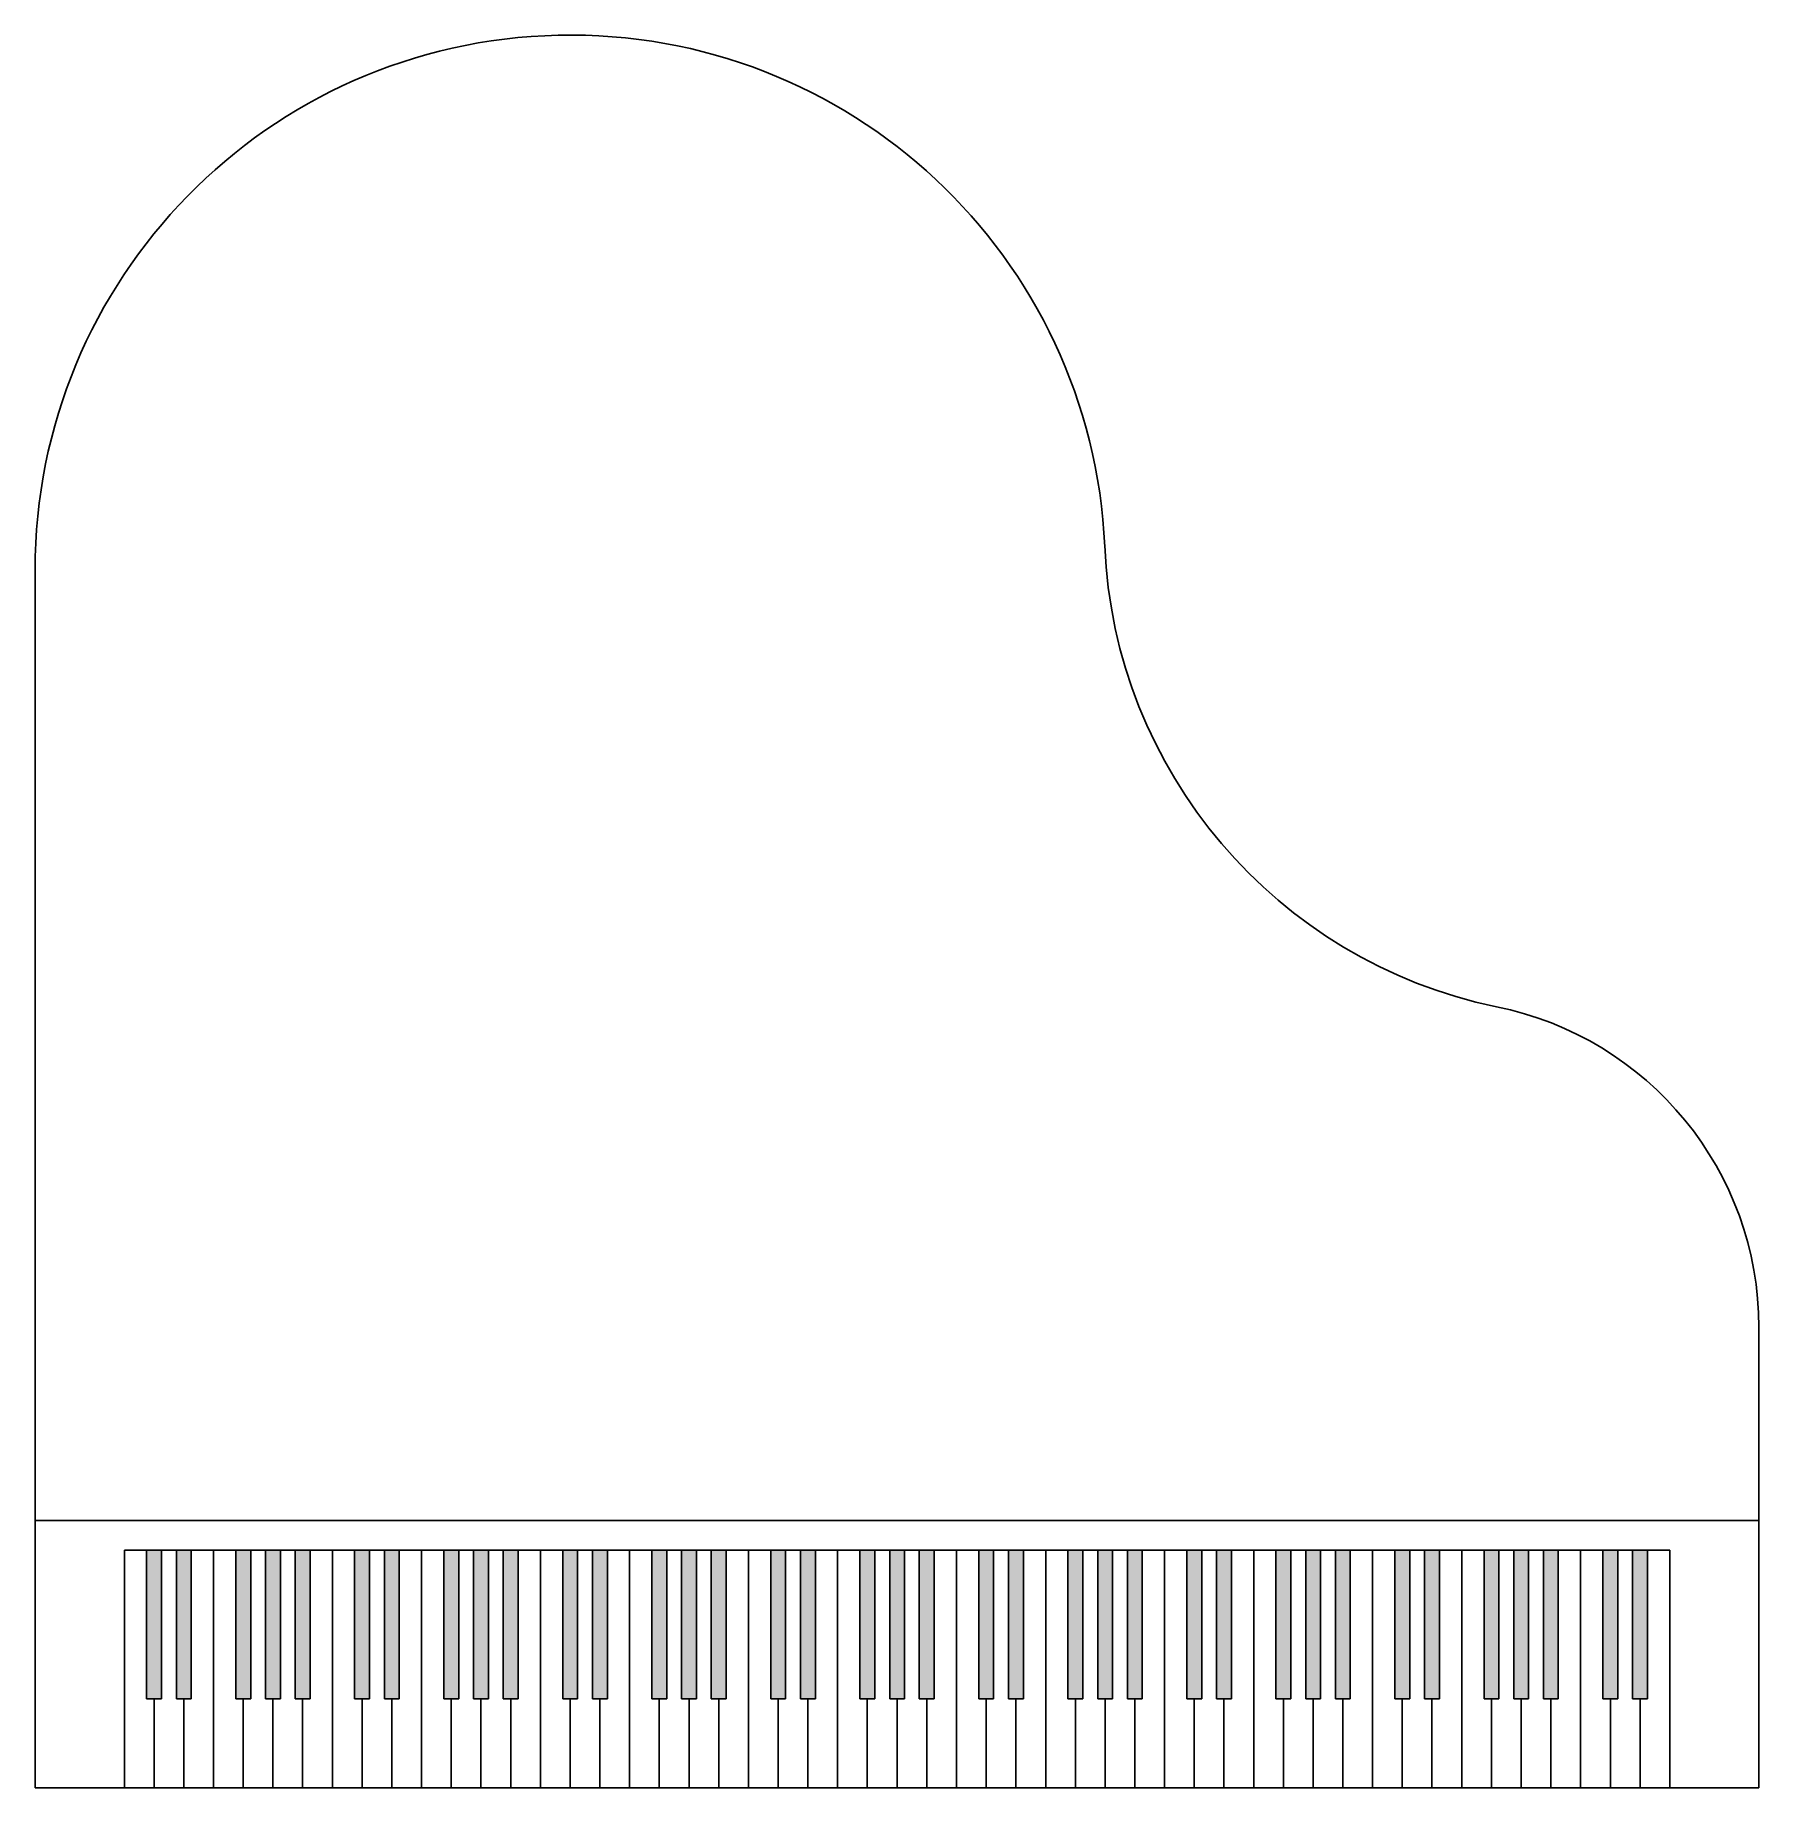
# Model space of a CAD drawing. Header units: centimetres. Extents: x 276 to 465, y 94 to 287.
import ezdxf

# ---------------------------------------------------------------- set-up
doc = ezdxf.new("R2010")
doc.units = ezdxf.units.CM
doc.header["$MEASUREMENT"] = 0
doc.layers.add('Layer1', color=6, linetype='Continuous')

msp = doc.modelspace()

# ---------------------------------------------------------------- hatches: boundary and pattern name
at = {"layer": 'Layer1'}
h = msp.add_hatch(color=251, dxfattribs=at)
h.dxf.hatch_style = 1
h.paths.add_polyline_path([(289.84, 119.94), (288.21, 119.94), (288.21, 103.61), (289.03, 103.61), (289.84, 103.61)])
h.paths.add_polyline_path([(293.11, 119.94), (291.48, 119.94), (291.48, 103.61), (292.3, 103.61), (293.11, 103.61)])
h.paths.add_polyline_path([(299.65, 119.94), (298.01, 119.94), (298.01, 103.61), (298.83, 103.61), (299.65, 103.61)])
h.paths.add_polyline_path([(302.91, 119.94), (301.28, 119.94), (301.28, 103.61), (302.1, 103.61), (302.91, 103.61)])
h.paths.add_polyline_path([(306.18, 119.94), (304.55, 119.94), (304.55, 103.61), (305.36, 103.61), (306.18, 103.61)])
h.paths.add_polyline_path([(312.72, 119.94), (311.08, 119.94), (311.08, 103.61), (311.9, 103.61), (312.72, 103.61)])
h.paths.add_polyline_path([(315.98, 119.94), (314.35, 119.94), (314.35, 103.61), (315.17, 103.61), (315.98, 103.61)])
h.paths.add_polyline_path([(322.52, 119.94), (320.88, 119.94), (320.88, 103.61), (321.7, 103.61), (322.52, 103.61)])
h.paths.add_polyline_path([(325.79, 119.94), (324.15, 119.94), (324.15, 103.61), (324.97, 103.61), (325.79, 103.61)])
h.paths.add_polyline_path([(329.05, 119.94), (327.42, 119.94), (327.42, 103.61), (328.24, 103.61), (329.05, 103.61)])
h.paths.add_polyline_path([(335.59, 119.94), (333.95, 119.94), (333.95, 103.61), (334.77, 103.61), (335.59, 103.61)])
h.paths.add_polyline_path([(338.86, 119.94), (337.22, 119.94), (337.22, 103.61), (338.04, 103.61), (338.86, 103.61)])
h.paths.add_polyline_path([(345.39, 119.94), (343.76, 119.94), (343.76, 103.61), (344.57, 103.61), (345.39, 103.61)])
h.paths.add_polyline_path([(348.66, 119.94), (347.02, 119.94), (347.02, 103.61), (347.84, 103.61), (348.66, 103.61)])
h.paths.add_polyline_path([(351.92, 119.94), (350.29, 119.94), (350.29, 103.61), (351.11, 103.61), (351.92, 103.61)])
h.paths.add_polyline_path([(358.46, 119.94), (356.83, 119.94), (356.83, 103.61), (357.64, 103.61), (358.46, 103.61)])
h.paths.add_polyline_path([(361.73, 119.94), (360.09, 119.94), (360.09, 103.61), (360.91, 103.61), (361.73, 103.61)])
h.paths.add_polyline_path([(368.26, 119.94), (366.63, 119.94), (366.63, 103.61), (367.44, 103.61), (368.26, 103.61)])
h.paths.add_polyline_path([(371.53, 119.94), (369.9, 119.94), (369.9, 103.61), (370.71, 103.61), (371.53, 103.61)])
h.paths.add_polyline_path([(374.8, 119.94), (373.16, 119.94), (373.16, 103.61), (373.98, 103.61), (374.8, 103.61)])
h.paths.add_polyline_path([(381.33, 119.94), (379.7, 119.94), (379.7, 103.61), (380.51, 103.61), (381.33, 103.61)])
h.paths.add_polyline_path([(384.6, 119.94), (382.96, 119.94), (382.96, 103.61), (383.78, 103.61), (384.6, 103.61)])
h.paths.add_polyline_path([(391.13, 119.94), (389.5, 119.94), (389.5, 103.61), (390.32, 103.61), (391.13, 103.61)])
h.paths.add_polyline_path([(394.4, 119.94), (392.77, 119.94), (392.77, 103.61), (393.58, 103.61), (394.4, 103.61)])
h.paths.add_polyline_path([(397.67, 119.94), (396.03, 119.94), (396.03, 103.61), (396.85, 103.61), (397.67, 103.61)])
h.paths.add_polyline_path([(404.2, 119.94), (402.57, 119.94), (402.57, 103.61), (403.39, 103.61), (404.2, 103.61)])
h.paths.add_polyline_path([(407.47, 119.94), (405.84, 119.94), (405.84, 103.61), (406.65, 103.61), (407.47, 103.61)])
h.paths.add_polyline_path([(414, 119.94), (412.37, 119.94), (412.37, 103.61), (413.19, 103.61), (414, 103.61)])
h.paths.add_polyline_path([(417.27, 119.94), (415.64, 119.94), (415.64, 103.61), (416.46, 103.61), (417.27, 103.61)])
h.paths.add_polyline_path([(420.54, 119.94), (418.91, 119.94), (418.91, 103.61), (419.72, 103.61), (420.54, 103.61)])
h.paths.add_polyline_path([(427.07, 119.94), (425.44, 119.94), (425.44, 103.61), (426.26, 103.61), (427.07, 103.61)])
h.paths.add_polyline_path([(430.34, 119.94), (428.71, 119.94), (428.71, 103.61), (429.52, 103.61), (430.34, 103.61)])
h.paths.add_polyline_path([(436.88, 119.94), (435.24, 119.94), (435.24, 103.61), (436.06, 103.61), (436.88, 103.61)])
h.paths.add_polyline_path([(440.14, 119.94), (438.51, 119.94), (438.51, 103.61), (439.33, 103.61), (440.14, 103.61)])
h.paths.add_polyline_path([(443.41, 119.94), (441.78, 119.94), (441.78, 103.61), (442.59, 103.61), (443.41, 103.61)])
h.paths.add_polyline_path([(449.95, 119.94), (448.31, 119.94), (448.31, 103.61), (449.13, 103.61), (449.95, 103.61)])
h.paths.add_polyline_path([(453.21, 119.94), (451.58, 119.94), (451.58, 103.61), (452.4, 103.61), (453.21, 103.61)])

# ---------------------------------------------------------------- linework, layer by layer
at = {"layer": 'Layer1', "linetype": 'Continuous'}
for p, q in [((275.96, 227.69), (275.96, 123.21)), ((465.47, 144.45), (465.47, 123.21)), ((465.47, 123.21), (275.96, 123.21)), ((275.96, 123.21), (275.96, 93.8)), ((465.47, 93.8), (465.47, 123.21)), ((285.76, 119.94), (455.66, 119.94)), ((285.76, 93.8), (285.76, 119.94)), ((288.21, 103.61), (288.21, 119.94)), ((289.84, 119.94), (289.84, 103.61)), ((291.48, 103.61), (291.48, 119.94)), ((293.11, 119.94), (293.11, 103.61)), ((295.56, 93.8), (295.56, 119.94)), ((298.01, 103.61), (298.01, 119.94)), ((299.65, 119.94), (299.65, 103.61)), ((301.28, 103.61), (301.28, 119.94)), ((302.91, 119.94), (302.91, 103.61)), ((304.55, 103.61), (304.55, 119.94)), ((306.18, 119.94), (306.18, 103.61)), ((308.63, 93.8), (308.63, 119.94)), ((311.08, 103.61), (311.08, 119.94)), ((312.72, 119.94), (312.72, 103.61)), ((314.35, 103.61), (314.35, 119.94)), ((315.98, 119.94), (315.98, 103.61)), ((318.43, 93.8), (318.43, 119.94)), ((320.88, 103.61), (320.88, 119.94)), ((322.52, 119.94), (322.52, 103.61)), ((324.15, 103.61), (324.15, 119.94)), ((325.79, 119.94), (325.79, 103.61)), ((327.42, 103.61), (327.42, 119.94)), ((329.05, 119.94), (329.05, 103.61)), ((331.5, 93.8), (331.5, 119.94)), ((333.95, 103.61), (333.95, 119.94)), ((335.59, 119.94), (335.59, 103.61)), ((337.22, 103.61), (337.22, 119.94)), ((338.86, 119.94), (338.86, 103.61)), ((341.31, 93.8), (341.31, 119.94)), ((343.76, 103.61), (343.76, 119.94)), ((345.39, 119.94), (345.39, 103.61)), ((347.02, 103.61), (347.02, 119.94)), ((348.66, 119.94), (348.66, 103.61)), ((350.29, 103.61), (350.29, 119.94)), ((351.92, 119.94), (351.92, 103.61)), ((354.38, 93.8), (354.38, 119.94)), ((356.83, 103.61), (356.83, 119.94)), ((358.46, 119.94), (358.46, 103.61)), ((360.09, 103.61), (360.09, 119.94)), ((361.73, 119.94), (361.73, 103.61)), ((364.18, 93.8), (364.18, 119.94)), ((366.63, 103.61), (366.63, 119.94)), ((368.26, 119.94), (368.26, 103.61)), ((369.9, 103.61), (369.9, 119.94)), ((371.53, 119.94), (371.53, 103.61)), ((373.16, 103.61), (373.16, 119.94)), ((374.8, 119.94), (374.8, 103.61)), ((377.25, 93.8), (377.25, 119.94)), ((379.7, 103.61), (379.7, 119.94)), ((381.33, 119.94), (381.33, 103.61)), ((382.96, 103.61), (382.96, 119.94)), ((384.6, 119.94), (384.6, 103.61)), ((387.05, 93.8), (387.05, 119.94)), ((389.5, 103.61), (389.5, 119.94)), ((391.13, 119.94), (391.13, 103.61)), ((392.77, 103.61), (392.77, 119.94)), ((394.4, 119.94), (394.4, 103.61)), ((396.03, 103.61), (396.03, 119.94)), ((397.67, 119.94), (397.67, 103.61)), ((400.12, 93.8), (400.12, 119.94)), ((402.57, 103.61), (402.57, 119.94)), ((404.2, 119.94), (404.2, 103.61)), ((405.84, 103.61), (405.84, 119.94)), ((407.47, 119.94), (407.47, 103.61)), ((409.92, 93.8), (409.92, 119.94)), ((412.37, 103.61), (412.37, 119.94)), ((414, 119.94), (414, 103.61)), ((415.64, 103.61), (415.64, 119.94)), ((417.27, 119.94), (417.27, 103.61)), ((418.91, 103.61), (418.91, 119.94)), ((420.54, 119.94), (420.54, 103.61)), ((422.99, 93.8), (422.99, 119.94)), ((425.44, 103.61), (425.44, 119.94)), ((427.07, 119.94), (427.07, 103.61)), ((428.71, 103.61), (428.71, 119.94)), ((430.34, 119.94), (430.34, 103.61)), ((432.79, 93.8), (432.79, 119.94)), ((435.24, 103.61), (435.24, 119.94)), ((436.88, 119.94), (436.88, 103.61)), ((438.51, 103.61), (438.51, 119.94)), ((440.14, 119.94), (440.14, 103.61)), ((441.78, 103.61), (441.78, 119.94)), ((443.41, 119.94), (443.41, 103.61)), ((445.86, 93.8), (445.86, 119.94)), ((448.31, 103.61), (448.31, 119.94)), ((449.95, 119.94), (449.95, 103.61)), ((451.58, 103.61), (451.58, 119.94)), ((453.21, 119.94), (453.21, 103.61)), ((455.66, 93.8), (455.66, 119.94)), ((289.03, 103.61), (288.21, 103.61)), ((289.03, 93.8), (289.03, 103.61)), ((289.84, 103.61), (289.03, 103.61)), ((292.3, 103.61), (291.48, 103.61)), ((292.3, 93.8), (292.3, 103.61)), ((293.11, 103.61), (292.3, 103.61)), ((298.83, 103.61), (298.01, 103.61)), ((298.83, 93.8), (298.83, 103.61)), ((299.65, 103.61), (298.83, 103.61)), ((302.1, 103.61), (301.28, 103.61)), ((302.1, 93.8), (302.1, 103.61)), ((302.91, 103.61), (302.1, 103.61)), ((305.36, 103.61), (304.55, 103.61)), ((305.36, 93.8), (305.36, 103.61)), ((306.18, 103.61), (305.36, 103.61)), ((311.9, 103.61), (311.08, 103.61)), ((311.9, 93.8), (311.9, 103.61)), ((312.72, 103.61), (311.9, 103.61)), ((315.17, 103.61), (314.35, 103.61)), ((315.17, 93.8), (315.17, 103.61)), ((315.98, 103.61), (315.17, 103.61)), ((321.7, 103.61), (320.88, 103.61)), ((321.7, 93.8), (321.7, 103.61)), ((322.52, 103.61), (321.7, 103.61)), ((324.97, 103.61), (324.15, 103.61)), ((324.97, 93.8), (324.97, 103.61)), ((325.79, 103.61), (324.97, 103.61)), ((328.24, 103.61), (327.42, 103.61)), ((328.24, 93.8), (328.24, 103.61)), ((329.05, 103.61), (328.24, 103.61)), ((334.77, 103.61), (333.95, 103.61)), ((334.77, 93.8), (334.77, 103.61)), ((335.59, 103.61), (334.77, 103.61)), ((338.04, 103.61), (337.22, 103.61)), ((338.04, 93.8), (338.04, 103.61)), ((338.86, 103.61), (338.04, 103.61)), ((344.57, 103.61), (343.76, 103.61)), ((344.57, 93.8), (344.57, 103.61)), ((345.39, 103.61), (344.57, 103.61)), ((347.84, 103.61), (347.02, 103.61)), ((347.84, 93.8), (347.84, 103.61)), ((348.66, 103.61), (347.84, 103.61)), ((351.11, 103.61), (350.29, 103.61)), ((351.11, 93.8), (351.11, 103.61)), ((351.92, 103.61), (351.11, 103.61)), ((357.64, 103.61), (356.83, 103.61)), ((357.64, 93.8), (357.64, 103.61)), ((358.46, 103.61), (357.64, 103.61)), ((360.91, 103.61), (360.09, 103.61)), ((360.91, 93.8), (360.91, 103.61)), ((361.73, 103.61), (360.91, 103.61)), ((367.44, 103.61), (366.63, 103.61)), ((367.44, 93.8), (367.44, 103.61)), ((368.26, 103.61), (367.44, 103.61)), ((370.71, 103.61), (369.9, 103.61)), ((370.71, 93.8), (370.71, 103.61)), ((371.53, 103.61), (370.71, 103.61)), ((373.98, 103.61), (373.16, 103.61)), ((373.98, 93.8), (373.98, 103.61)), ((374.8, 103.61), (373.98, 103.61)), ((380.51, 103.61), (379.7, 103.61)), ((380.51, 93.8), (380.51, 103.61)), ((381.33, 103.61), (380.51, 103.61)), ((383.78, 103.61), (382.96, 103.61)), ((383.78, 93.8), (383.78, 103.61)), ((384.6, 103.61), (383.78, 103.61)), ((390.32, 103.61), (389.5, 103.61)), ((390.32, 93.8), (390.32, 103.61)), ((391.13, 103.61), (390.32, 103.61)), ((393.58, 103.61), (392.77, 103.61)), ((393.58, 93.8), (393.58, 103.61)), ((394.4, 103.61), (393.58, 103.61)), ((396.85, 103.61), (396.03, 103.61)), ((396.85, 93.8), (396.85, 103.61)), ((397.67, 103.61), (396.85, 103.61)), ((403.39, 103.61), (402.57, 103.61)), ((403.39, 93.8), (403.39, 103.61)), ((404.2, 103.61), (403.39, 103.61)), ((406.65, 103.61), (405.84, 103.61)), ((406.65, 93.8), (406.65, 103.61)), ((407.47, 103.61), (406.65, 103.61)), ((413.19, 103.61), (412.37, 103.61)), ((413.19, 93.8), (413.19, 103.61)), ((414, 103.61), (413.19, 103.61)), ((416.46, 103.61), (415.64, 103.61)), ((416.46, 93.8), (416.46, 103.61)), ((417.27, 103.61), (416.46, 103.61)), ((419.72, 103.61), (418.91, 103.61)), ((419.72, 93.8), (419.72, 103.61)), ((420.54, 103.61), (419.72, 103.61)), ((426.26, 103.61), (425.44, 103.61)), ((426.26, 93.8), (426.26, 103.61)), ((427.07, 103.61), (426.26, 103.61)), ((429.52, 103.61), (428.71, 103.61)), ((429.52, 93.8), (429.52, 103.61)), ((430.34, 103.61), (429.52, 103.61)), ((436.06, 103.61), (435.24, 103.61)), ((436.06, 93.8), (436.06, 103.61)), ((436.88, 103.61), (436.06, 103.61)), ((439.33, 103.61), (438.51, 103.61)), ((439.33, 93.8), (439.33, 103.61)), ((440.14, 103.61), (439.33, 103.61)), ((442.59, 103.61), (441.78, 103.61)), ((442.59, 93.8), (442.59, 103.61)), ((443.41, 103.61), (442.59, 103.61)), ((449.13, 103.61), (448.31, 103.61)), ((449.13, 93.8), (449.13, 103.61)), ((449.95, 103.61), (449.13, 103.61)), ((452.4, 103.61), (451.58, 103.61)), ((452.4, 93.8), (452.4, 103.61)), ((453.21, 103.61), (452.4, 103.61)), ((275.96, 93.8), (465.47, 93.8)), ((285.76, 93.8), (289.03, 93.8)), ((289.03, 93.8), (292.3, 93.8)), ((292.3, 93.8), (295.56, 93.8)), ((295.56, 93.8), (298.83, 93.8)), ((298.83, 93.8), (302.1, 93.8)), ((302.1, 93.8), (305.36, 93.8)), ((305.36, 93.8), (308.63, 93.8)), ((308.63, 93.8), (311.9, 93.8)), ((311.9, 93.8), (315.17, 93.8)), ((315.17, 93.8), (318.43, 93.8)), ((318.43, 93.8), (321.7, 93.8)), ((321.7, 93.8), (324.97, 93.8)), ((324.97, 93.8), (328.24, 93.8)), ((328.24, 93.8), (331.5, 93.8)), ((331.5, 93.8), (334.77, 93.8)), ((334.77, 93.8), (338.04, 93.8)), ((338.04, 93.8), (341.31, 93.8)), ((341.31, 93.8), (344.57, 93.8)), ((344.57, 93.8), (347.84, 93.8)), ((347.84, 93.8), (351.11, 93.8)), ((351.11, 93.8), (354.38, 93.8)), ((354.38, 93.8), (357.64, 93.8)), ((357.64, 93.8), (360.91, 93.8)), ((360.91, 93.8), (364.18, 93.8)), ((364.18, 93.8), (367.44, 93.8)), ((367.44, 93.8), (370.71, 93.8)), ((370.71, 93.8), (373.98, 93.8)), ((373.98, 93.8), (377.25, 93.8)), ((377.25, 93.8), (380.51, 93.8)), ((380.51, 93.8), (383.78, 93.8)), ((383.78, 93.8), (387.05, 93.8)), ((387.05, 93.8), (390.32, 93.8)), ((390.32, 93.8), (393.58, 93.8)), ((393.58, 93.8), (396.85, 93.8)), ((396.85, 93.8), (400.12, 93.8)), ((400.12, 93.8), (403.39, 93.8)), ((403.39, 93.8), (406.65, 93.8)), ((406.65, 93.8), (409.92, 93.8)), ((409.92, 93.8), (413.19, 93.8)), ((413.19, 93.8), (416.46, 93.8)), ((416.46, 93.8), (419.72, 93.8)), ((419.72, 93.8), (422.99, 93.8)), ((422.99, 93.8), (426.26, 93.8)), ((426.26, 93.8), (429.52, 93.8)), ((429.52, 93.8), (432.79, 93.8)), ((432.79, 93.8), (436.06, 93.8)), ((436.06, 93.8), (439.33, 93.8)), ((439.33, 93.8), (442.59, 93.8)), ((442.59, 93.8), (445.86, 93.8)), ((445.86, 93.8), (449.13, 93.8)), ((449.13, 93.8), (452.4, 93.8)), ((452.4, 93.8), (455.66, 93.8))]:
    msp.add_line(p, q, dxfattribs=at)
for centre, radius, start, end in [((334.77, 227.69), 58.83, 2.5321, 180), ((429.52, 144.45), 35.94, 0, 78.6415)]:
    msp.add_arc(centre, radius, start, end, dxfattribs=at)
at = {"layer": 'Layer1'}
msp.add_arc((447.63, 232.69), 54.14, 182.4536, 258.2525, dxfattribs=at)

doc.saveas('drawing.dxf')
